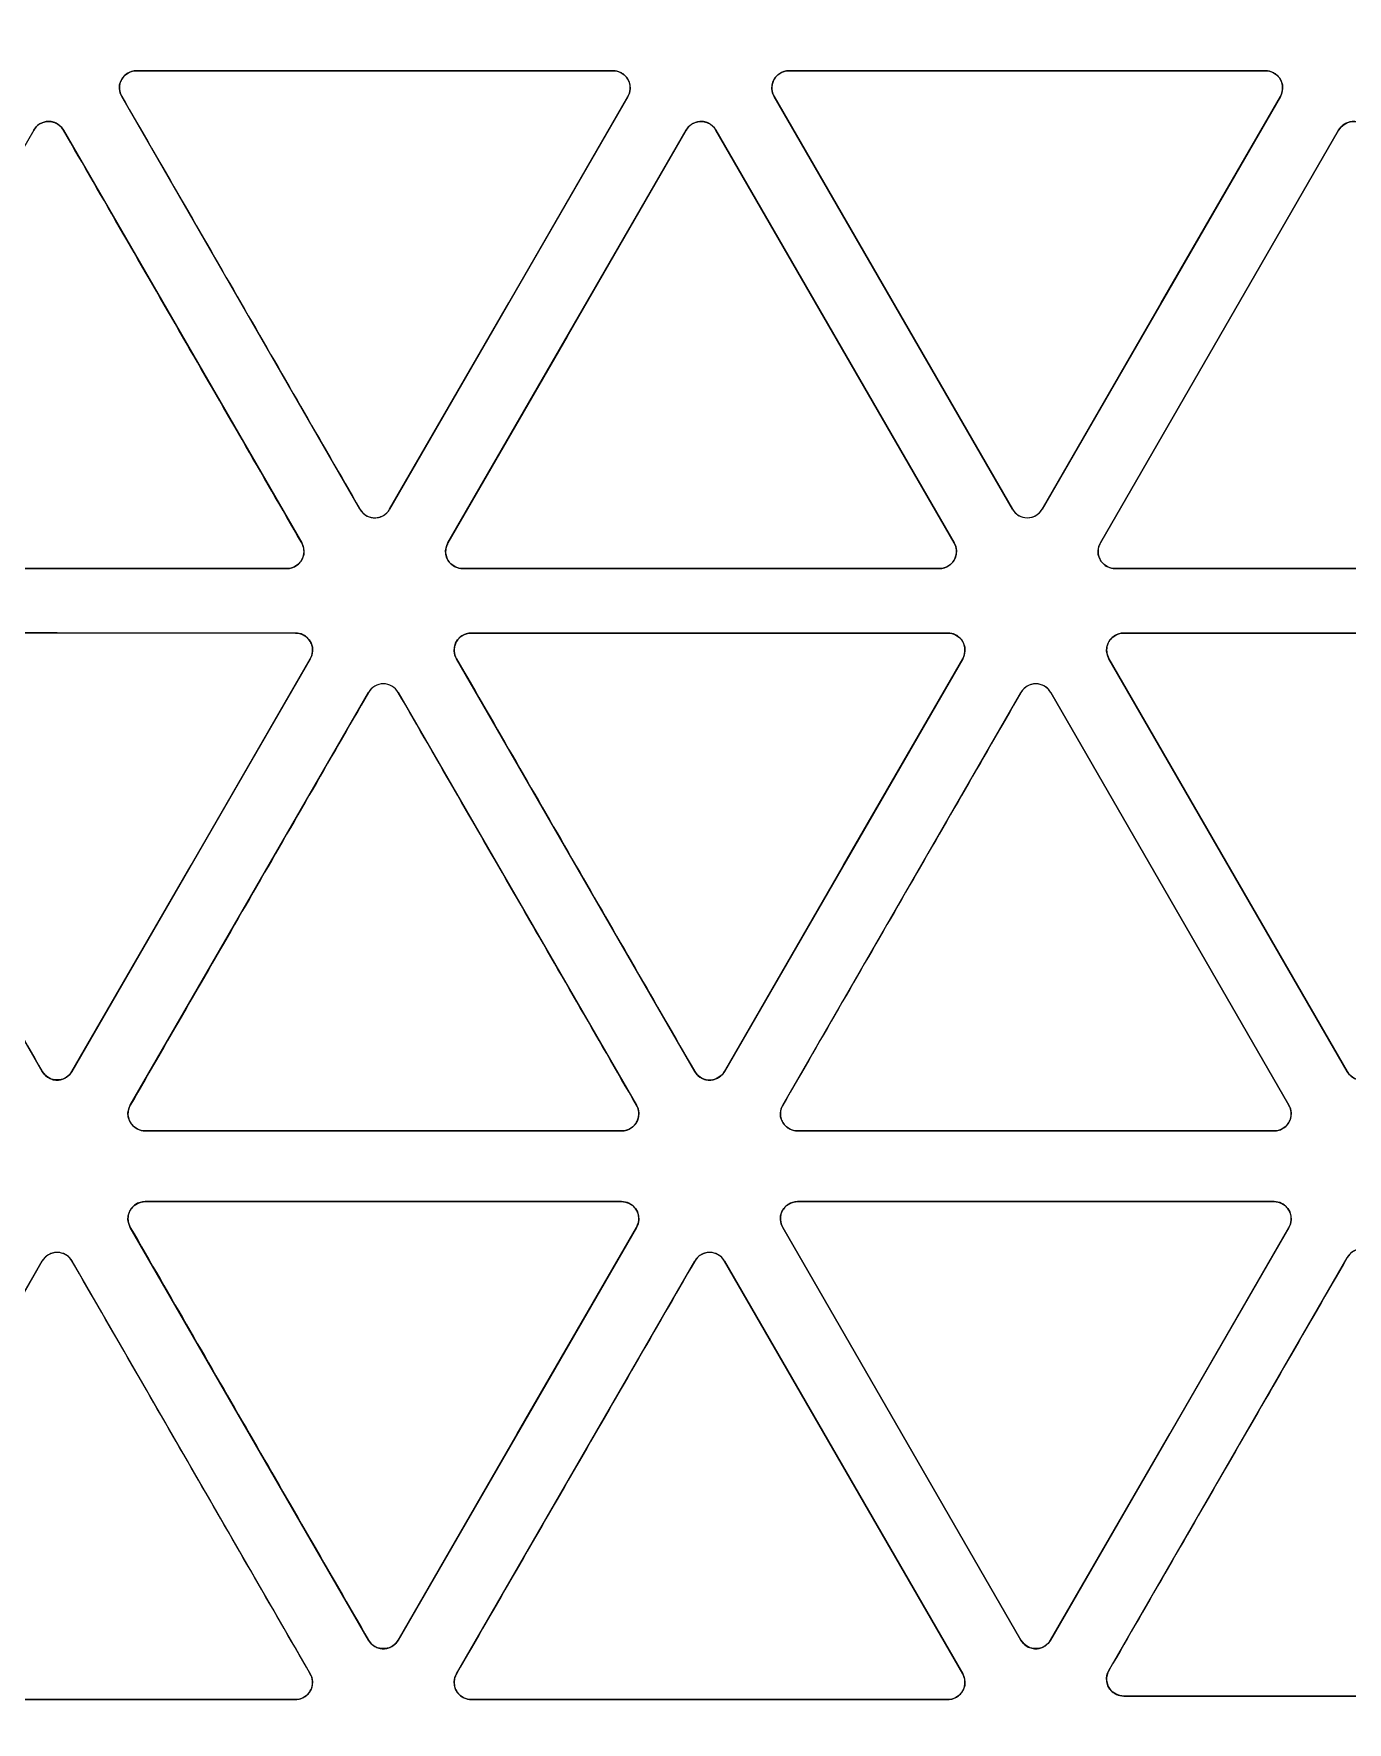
# Model space of a CAD drawing. Header units: millimetres. Extents: x 177 to 25619, y -4018 to 1995.
# Drawn here: x 3964 to 4040.3, y -2013.2 to -1915.1 of the extents above; entities that cross this region are included whole.
import ezdxf

# ---------------------------------------------------------------- set-up
doc = ezdxf.new("R2010")
doc.units = ezdxf.units.MM
doc.layers.add('A-ELEC-MECH-EQUIP', color=7, linetype='Continuous', lineweight=5)
doc.layers.add('CASSETTE UNIT 4.5 TR', color=7, linetype='Continuous', lineweight=9)

# ---------------------------------------------------------------- blocks, each defined once
blk = doc.blocks.new('CAN_MC-MCH_Cassette Indoor Unit2 - 2_0 TR-1113041-CONCOURSE LEVEL  VAC LAYOUT SHEET 2 OF 2')
at = {"layer": 'A-ELEC-MECH-EQUIP', "color": 6, "true_color": 0xff00ff}
for p, q in [((-169.844, 19.827), (-193.834, 33.678)), ((-193.834, 33.678), (-169.844, 19.827)), ((-158.83, 19.827), (-134.84, 33.678)), ((-195.328, 32.813), (-195.328, 5.114)), ((-195.328, 5.114), (-195.328, 32.813)), ((-133.346, 32.815), (-133.346, 5.113)), ((-129.602, 5.612), (-129.602, 33.314)), ((-169.844, 18.102), (-193.834, 4.251)), ((-134.84, 4.251), (-158.833, 18.103)), ((-158.833, 18.103), (-158.833, 18.103)), ((-104.115, 18.602), (-128.108, 4.75)), ((-104.115, 18.602), (-104.115, 18.602)), ((-126.152, 1.362), (-102.162, 15.212)), ((-191.878, 0.863), (-167.888, 14.713)), ((-166.393, 13.851), (-166.393, -13.852)), ((-162.281, 13.848), (-162.281, 0)), ((-162.281, -13.851), (-162.281, 13.848)), ((-162.281, 13.848), (-162.281, 13.848)), ((-160.786, 14.713), (-136.797, 0.863)), ((-100.668, 0), (-100.668, 14.347)), ((-100.668, 14.347), (-100.668, -13.352)), ((-100.668, 14.347), (-100.668, 14.347)), ((-162.281, 0), (-162.281, -13.851)), ((-167.888, -14.713), (-191.88, -0.861)), ((-191.88, -0.861), (-191.88, -0.861)), ((-166.393, -13.852), (-166.393, 0)), ((-136.797, -0.863), (-160.786, -14.713)), ((-102.162, -14.214), (-126.152, -0.364)), ((-100.668, -13.352), (-100.668, 0)), ((-128.108, -3.752), (-104.118, -17.603)), ((-193.834, -4.251), (-169.844, -18.102)), ((-158.83, -18.102), (-134.84, -4.251)), ((-129.602, -4.615), (-129.602, -32.317)), ((-129.602, -32.317), (-129.602, -4.615)), ((-195.328, -5.116), (-195.328, -32.815)), ((-195.328, -32.815), (-195.328, -5.116)), ((-195.328, -5.116), (-195.328, -5.116)), ((-133.346, -5.114), (-133.346, -32.816)), ((-128.108, -33.179), (-104.115, -19.327)), ((-104.115, -19.327), (-128.108, -33.179)), ((-104.115, -19.327), (-104.115, -19.327)), ((-193.834, -33.678), (-169.844, -19.827)), ((-169.844, -19.827), (-193.834, -33.678)), ((-134.84, -33.678), (-158.833, -19.826)), ((-158.833, -19.826), (-158.833, -19.826)), ((-167.888, -23.216), (-191.878, -37.066)), ((-191.878, -37.066), (-167.888, -23.216)), ((-160.786, -23.216), (-136.797, -37.066)), ((-102.162, -22.717), (-126.152, -36.567)), ((-126.152, -36.567), (-102.162, -22.717)), ((-166.393, -24.078), (-166.393, -51.781)), ((-162.281, -51.779), (-162.281, -24.081)), ((-162.281, -24.081), (-162.281, -24.081)), ((-100.668, -23.582), (-100.668, -51.281)), ((-100.668, -23.582), (-100.668, -23.582)), ((-167.888, -52.642), (-191.88, -38.79)), ((-191.88, -38.79), (-191.88, -38.79)), ((-160.786, -52.642), (-136.797, -38.792)), ((-136.797, -38.792), (-160.786, -52.642)), ((-102.162, -52.143), (-126.152, -38.293)), ((-193.634, -42.18), (-169.644, -56.031)), ((-134.84, -42.18), (-158.83, -56.031)), ((-158.83, -56.031), (-134.84, -42.18)), ((-128.108, -41.681), (-104.118, -55.532)), ((-195.128, -70.744), (-195.128, -43.045)), ((-195.128, -43.045), (-195.128, -43.045)), ((-133.346, -43.043), (-133.346, -70.745)), ((-129.602, -70.246), (-129.602, -42.544))]:
    blk.add_line(p, q, dxfattribs=at)
at = {"layer": 'A-ELEC-MECH-EQUIP', "color": 6, "true_color": 0xff00ff, "flags": 128}
for points in [[(-104.118, 20.326), (-116.114, 27.252), (-128.108, 34.177)], [(-133.346, 5.113), (-133.346, 18.964), (-133.346, 32.815)], [(-158.833, 18.103), (-159.019, 18.243), (-159.168, 18.42), (-159.272, 18.626), (-159.325, 18.851), (-159.325, 19.081), (-159.271, 19.305), (-159.167, 19.512), (-159.017, 19.689), (-158.83, 19.827)], [(-104.118, 20.326), (-103.931, 20.187), (-103.782, 20.01), (-103.677, 19.804), (-103.623, 19.58), (-103.623, 19.35), (-103.676, 19.125), (-103.78, 18.919), (-103.929, 18.741), (-104.115, 18.602)], [(-158.833, 18.103), (-146.837, 11.177), (-134.84, 4.251)], [(-167.888, 14.713), (-167.674, 14.806), (-167.445, 14.847), (-167.214, 14.834), (-166.993, 14.768), (-166.793, 14.653), (-166.625, 14.494), (-166.499, 14.3), (-166.42, 14.082), (-166.393, 13.851)], [(-162.281, 13.848), (-162.254, 14.08), (-162.176, 14.299), (-162.05, 14.493), (-161.882, 14.652), (-161.682, 14.768), (-161.461, 14.834), (-161.229, 14.847), (-161, 14.806), (-160.786, 14.713)], [(-102.162, 15.212), (-101.948, 15.305), (-101.719, 15.346), (-101.488, 15.333), (-101.266, 15.267), (-101.066, 15.151), (-100.899, 14.992), (-100.772, 14.798), (-100.694, 14.579), (-100.668, 14.347)], [(-166.393, 0), (-166.393, 6.925), (-166.393, 13.851)], [(-193.834, 4.251), (-194.048, 4.159), (-194.276, 4.118), (-194.507, 4.13), (-194.729, 4.196), (-194.928, 4.311), (-195.096, 4.47), (-195.223, 4.664), (-195.301, 4.882), (-195.328, 5.114)], [(-133.346, 5.113), (-133.373, 4.881), (-133.452, 4.663), (-133.578, 4.47), (-133.746, 4.311), (-133.946, 4.196), (-134.167, 4.13), (-134.398, 4.118), (-134.627, 4.159), (-134.84, 4.251)], [(-128.108, 4.75), (-128.322, 4.657), (-128.55, 4.616), (-128.781, 4.629), (-129.002, 4.695), (-129.202, 4.81), (-129.37, 4.968), (-129.497, 5.162), (-129.575, 5.38), (-129.602, 5.612)], [(-191.88, -0.861), (-192.067, -0.722), (-192.216, -0.544), (-192.32, -0.338), (-192.373, -0.114), (-192.372, 0.117), (-192.319, 0.341), (-192.214, 0.547), (-192.064, 0.724), (-191.878, 0.863)], [(-191.88, -0.861), (-179.884, -7.787), (-167.888, -14.713)], [(-126.152, -0.364), (-114.157, -7.289), (-102.162, -14.214)], [(-129.602, -4.615), (-129.576, -4.384), (-129.497, -4.165), (-129.37, -3.971), (-129.203, -3.813), (-129.003, -3.697), (-128.782, -3.631), (-128.55, -3.619), (-128.322, -3.66), (-128.108, -3.752)], [(-104.118, -17.603), (-116.113, -10.678), (-128.108, -3.752)], [(-195.328, -5.116), (-195.302, -4.885), (-195.223, -4.666), (-195.097, -4.472), (-194.929, -4.312), (-194.73, -4.197), (-194.508, -4.13), (-194.277, -4.118), (-194.048, -4.158), (-193.834, -4.251)], [(-134.84, -4.251), (-134.626, -4.159), (-134.398, -4.118), (-134.167, -4.13), (-133.945, -4.196), (-133.746, -4.311), (-133.578, -4.47), (-133.451, -4.664), (-133.373, -4.882), (-133.346, -5.114)], [(-133.346, -32.816), (-133.346, -18.965), (-133.346, -5.114)], [(-100.668, -13.352), (-100.694, -13.583), (-100.773, -13.802), (-100.9, -13.995), (-101.067, -14.154), (-101.267, -14.269), (-101.489, -14.335), (-101.72, -14.348), (-101.948, -14.307), (-102.162, -14.214)], [(-166.393, -13.852), (-166.42, -14.083), (-166.499, -14.301), (-166.626, -14.495), (-166.794, -14.653), (-166.993, -14.769), (-167.215, -14.834), (-167.446, -14.847), (-167.674, -14.806), (-167.888, -14.713)], [(-160.786, -14.713), (-161, -14.806), (-161.229, -14.847), (-161.46, -14.834), (-161.681, -14.768), (-161.881, -14.653), (-162.049, -14.494), (-162.175, -14.3), (-162.254, -14.082), (-162.281, -13.851)], [(-104.118, -17.603), (-103.931, -17.741), (-103.782, -17.919), (-103.677, -18.125), (-103.623, -18.349), (-103.623, -18.579), (-103.676, -18.804), (-103.78, -19.01), (-103.929, -19.188), (-104.115, -19.327)], [(-158.833, -19.826), (-159.019, -19.686), (-159.168, -19.509), (-159.272, -19.302), (-159.325, -19.078), (-159.325, -18.848), (-159.271, -18.623), (-159.167, -18.417), (-159.017, -18.24), (-158.83, -18.102)], [(-158.833, -19.826), (-146.836, -26.752), (-134.84, -33.678)], [(-167.888, -23.216), (-167.674, -23.123), (-167.445, -23.082), (-167.214, -23.095), (-166.993, -23.161), (-166.793, -23.276), (-166.625, -23.435), (-166.499, -23.628), (-166.42, -23.847), (-166.393, -24.078)], [(-162.281, -24.081), (-162.254, -23.849), (-162.176, -23.63), (-162.05, -23.436), (-161.882, -23.277), (-161.682, -23.161), (-161.461, -23.095), (-161.229, -23.082), (-161, -23.123), (-160.786, -23.216)], [(-102.162, -22.717), (-101.948, -22.624), (-101.719, -22.583), (-101.488, -22.596), (-101.266, -22.662), (-101.066, -22.778), (-100.899, -22.937), (-100.772, -23.131), (-100.694, -23.35), (-100.668, -23.582)], [(-166.393, -51.781), (-166.393, -37.929), (-166.393, -24.078)], [(-128.108, -33.179), (-128.322, -33.271), (-128.55, -33.312), (-128.781, -33.3), (-129.002, -33.234), (-129.202, -33.119), (-129.37, -32.96), (-129.497, -32.767), (-129.575, -32.549), (-129.602, -32.317)], [(-193.834, -33.678), (-194.048, -33.77), (-194.276, -33.811), (-194.507, -33.799), (-194.729, -33.733), (-194.928, -33.617), (-195.096, -33.459), (-195.223, -33.265), (-195.301, -33.046), (-195.328, -32.815)], [(-133.346, -32.816), (-133.373, -33.048), (-133.452, -33.266), (-133.578, -33.459), (-133.746, -33.618), (-133.946, -33.733), (-134.167, -33.799), (-134.398, -33.811), (-134.627, -33.77), (-134.84, -33.678)], [(-191.88, -38.79), (-192.067, -38.651), (-192.216, -38.473), (-192.32, -38.267), (-192.373, -38.043), (-192.372, -37.812), (-192.319, -37.588), (-192.214, -37.382), (-192.064, -37.205), (-191.878, -37.066)], [(-191.88, -38.79), (-179.884, -45.716), (-167.888, -52.642)], [(-126.152, -38.293), (-114.156, -45.219), (-102.162, -52.143)], [(-195.128, -43.045), (-195.102, -42.813), (-195.023, -42.595), (-194.897, -42.4), (-194.729, -42.241), (-194.53, -42.125), (-194.308, -42.059), (-194.077, -42.046), (-193.848, -42.087), (-193.634, -42.18)], [(-134.84, -42.18), (-134.626, -42.087), (-134.398, -42.046), (-134.167, -42.059), (-133.945, -42.125), (-133.746, -42.24), (-133.578, -42.399), (-133.451, -42.593), (-133.373, -42.811), (-133.346, -43.043)], [(-129.602, -42.544), (-129.576, -42.312), (-129.497, -42.094), (-129.37, -41.9), (-129.203, -41.742), (-129.003, -41.626), (-128.782, -41.56), (-128.55, -41.548), (-128.322, -41.589), (-128.108, -41.681)], [(-104.118, -55.532), (-116.112, -48.607), (-128.108, -41.681)], [(-133.346, -70.745), (-133.346, -56.893), (-133.346, -43.043)], [(-166.393, -51.781), (-166.42, -52.012), (-166.499, -52.23), (-166.626, -52.424), (-166.794, -52.582), (-166.993, -52.697), (-167.215, -52.763), (-167.446, -52.776), (-167.674, -52.735), (-167.888, -52.642)], [(-160.786, -52.642), (-161, -52.735), (-161.229, -52.776), (-161.46, -52.763), (-161.681, -52.697), (-161.881, -52.582), (-162.049, -52.423), (-162.175, -52.229), (-162.254, -52.011), (-162.281, -51.779)], [(-100.668, -51.281), (-100.694, -51.512), (-100.773, -51.73), (-100.9, -51.924), (-101.067, -52.083), (-101.267, -52.198), (-101.489, -52.264), (-101.72, -52.277), (-101.948, -52.236), (-102.162, -52.143)], [(-104.118, -55.532), (-103.931, -55.67), (-103.782, -55.847), (-103.677, -56.054), (-103.623, -56.278), (-103.623, -56.508), (-103.676, -56.732), (-103.78, -56.939), (-103.929, -57.116), (-104.115, -57.256)], [(-158.833, -57.755), (-159.019, -57.615), (-159.168, -57.438), (-159.272, -57.231), (-159.325, -57.007), (-159.325, -56.777), (-159.271, -56.552), (-159.167, -56.346), (-159.017, -56.169), (-158.83, -56.031)]]:
    blk.add_lwpolyline(points, dxfattribs=at)
at = {"layer": 'A-ELEC-MECH-EQUIP', "color": 6, "true_color": 0xff00ff}
for centre, radius, start, end in [((0, 0), 433.503, 360, 180), ((0, 0), 412.75, 0, 180), ((0, 0), 396.14, 360, 180), ((0, 0), 395.965, 360, 180), ((0, 0), 395.572, 360, 180), ((0, 0), 394.391, 360, 180), ((0, 0), 372.706, 0, 180), ((0, 0), 372.199, 360, 180), ((0, 0), 361.627, 0, 180), ((-170.342, 18.964), 0.996, 300, 60), ((-125.654, 0.499), 0.996, 120, 240), ((0, 0), 433.503, 180, 360), ((0, 0), 412.75, 180, 0), ((0, 0), 396.14, 180, 360), ((0, 0), 395.965, 180, 360), ((0, 0), 395.572, 180, 360), ((0, 0), 394.391, 180, 360), ((0, 0), 372.706, 180, 0), ((0, 0), 372.199, 180, 360), ((0, 0), 361.627, 180, 0), ((-137.295, 0), 0.996, 300, 60), ((-170.342, -18.964), 0.996, 300, 60), ((-137.295, -37.929), 0.996, 300, 60), ((-125.654, -37.43), 0.996, 120, 240), ((-170.142, -56.893), 0.996, 300, 60)]:
    blk.add_arc(centre, radius, start, end, dxfattribs=at)
for points in [[(-134.84, 33.678), (-138.838, 31.369), (-146.835, 26.753), (-154.832, 22.136), (-158.83, 19.827)], [(-129.602, 33.314), (-129.602, 28.697), (-129.602, 19.462), (-129.602, 10.228), (-129.602, 5.612)], [(-193.834, 4.251), (-189.836, 6.559), (-181.839, 11.176), (-173.843, 15.793), (-169.844, 18.102)], [(-128.108, 4.75), (-124.109, 7.059), (-116.111, 11.676), (-108.114, 16.294), (-104.115, 18.602)], [(-102.162, 15.212), (-106.16, 12.904), (-114.156, 8.287), (-122.153, 3.67), (-126.152, 1.362)], [(-167.888, 14.713), (-171.886, 12.405), (-179.883, 7.788), (-187.88, 3.171), (-191.878, 0.863)], [(-136.797, 0.863), (-140.795, 3.171), (-148.792, 7.788), (-156.788, 12.405), (-160.786, 14.713)], [(-191.878, 0.863), (-191.954, 0.818), (-192.092, 0.713), (-192.254, 0.505), (-192.356, 0.261), (-192.379, 0.089), (-192.379, 0)], [(-192.379, 0), (-192.379, -0.089), (-192.356, -0.26), (-192.255, -0.503), (-192.093, -0.712), (-191.957, -0.816), (-191.88, -0.861)], [(-136.797, -0.863), (-136.646, -0.776), (-136.392, -0.522), (-136.298, -0.174), (-136.298, 0)], [(-126.516, 0), (-126.472, -0.075), (-126.365, -0.214), (-126.227, -0.321), (-126.152, -0.364)], [(-160.786, -14.713), (-156.788, -12.405), (-148.792, -7.788), (-140.795, -3.171), (-136.797, -0.863)], [(-169.844, -18.102), (-173.843, -15.793), (-181.839, -11.176), (-189.836, -6.559), (-193.834, -4.251)], [(-134.84, -4.251), (-138.839, -6.56), (-146.836, -11.177), (-154.832, -15.793), (-158.83, -18.102)], [(-136.797, -37.066), (-140.795, -34.758), (-148.791, -30.141), (-156.788, -25.524), (-160.786, -23.216)], [(-162.281, -24.081), (-162.281, -28.697), (-162.281, -37.93), (-162.281, -47.163), (-162.281, -51.779)], [(-100.668, -51.281), (-100.668, -46.663), (-100.668, -37.429), (-100.668, -28.197), (-100.668, -23.582)], [(-169.644, -56.031), (-173.642, -53.722), (-181.639, -49.105), (-189.636, -44.488), (-193.634, -42.18)], [(-195.128, -43.045), (-195.128, -47.662), (-195.128, -56.895), (-195.128, -66.127), (-195.128, -70.744)], [(-129.602, -42.544), (-129.602, -47.16), (-129.602, -56.394), (-129.602, -65.629), (-129.602, -70.246)]]:
    blk.add_open_spline(points, degree=3, dxfattribs=at)
for points, knots in [([(-169.844, 18.102), (-169.715, 18.176), (-169.491, 18.383), (-169.342, 18.763), (-169.342, 19.115), (-169.431, 19.403), (-169.601, 19.652), (-169.758, 19.778), (-169.844, 19.827)], [-1, -1, -1, -1, -0.785714, -0.571429, -0.428571, -0.285714, -0.142857, 0, 0, 0, 0]), ([(-158.83, 19.827), (-159.006, 19.725), (-159.214, 19.502), (-159.335, 19.117), (-159.336, 18.841), (-159.271, 18.599), (-159.129, 18.334), (-158.965, 18.181), (-158.833, 18.103)], [0, 0, 0, 0, 0.285714, 0.428571, 0.571429, 0.678571, 0.785714, 1, 1, 1, 1]), ([(-104.115, 18.602), (-103.939, 18.706), (-103.732, 18.929), (-103.612, 19.315), (-103.613, 19.591), (-103.679, 19.833), (-103.822, 20.097), (-103.986, 20.249), (-104.118, 20.326)], [0, 0, 0, 0, 0.285714, 0.428571, 0.571429, 0.678571, 0.785714, 1, 1, 1, 1]), ([(-166.393, 13.851), (-166.394, 14.055), (-166.483, 14.346), (-166.757, 14.644), (-166.996, 14.783), (-167.239, 14.847), (-167.54, 14.856), (-167.754, 14.79), (-167.888, 14.713)], [0, 0, 0, 0, 0.285714, 0.428571, 0.571429, 0.678571, 0.785714, 1, 1, 1, 1]), ([(-160.786, 14.713), (-160.875, 14.764), (-161.058, 14.837), (-161.361, 14.862), (-161.656, 14.795), (-161.896, 14.657), (-162.073, 14.478), (-162.231, 14.222), (-162.28, 14.002), (-162.281, 13.848)], [0, 0, 0, 0, 0.142857, 0.285714, 0.428571, 0.571429, 0.678571, 0.785714, 1, 1, 1, 1]), ([(-100.668, 14.347), (-100.668, 14.552), (-100.757, 14.843), (-101.03, 15.142), (-101.269, 15.281), (-101.513, 15.345), (-101.813, 15.355), (-102.028, 15.289), (-102.162, 15.212)], [0, 0, 0, 0, 0.285714, 0.428571, 0.571429, 0.678571, 0.785714, 1, 1, 1, 1]), ([(-195.328, 5.114), (-195.328, 5.011), (-195.299, 4.816), (-195.169, 4.542), (-194.964, 4.32), (-194.724, 4.181), (-194.481, 4.118), (-194.181, 4.109), (-193.967, 4.175), (-193.834, 4.251)], [0, 0, 0, 0, 0.142857, 0.285714, 0.428571, 0.571429, 0.678571, 0.785714, 1, 1, 1, 1]), ([(-134.84, 4.251), (-134.663, 4.15), (-134.366, 4.081), (-133.972, 4.169), (-133.732, 4.307), (-133.555, 4.485), (-133.397, 4.74), (-133.347, 4.959), (-133.346, 5.113)], [0, 0, 0, 0, 0.285714, 0.428571, 0.571429, 0.678571, 0.785714, 1, 1, 1, 1]), ([(-129.602, 5.612), (-129.601, 5.407), (-129.512, 5.116), (-129.238, 4.819), (-128.999, 4.681), (-128.756, 4.617), (-128.456, 4.607), (-128.242, 4.674), (-128.108, 4.75)], [0, 0, 0, 0, 0.285714, 0.428571, 0.571429, 0.678571, 0.785714, 1, 1, 1, 1]), ([(-126.152, 1.362), (-126.287, 1.283), (-126.521, 1.062), (-126.664, 0.657), (-126.644, 0.288), (-126.568, 0.09), (-126.516, 0)], [-1, -1, -1, -1, -0.7, -0.4, -0.2, 0, 0, 0, 0]), ([(-136.298, 0), (-136.298, 0.174), (-136.369, 0.435), (-136.582, 0.713), (-136.721, 0.819), (-136.797, 0.863)], [-1, -1, -1, -1, -0.5, -0.25, 0, 0, 0, 0]), ([(-128.108, -3.752), (-128.197, -3.702), (-128.379, -3.629), (-128.682, -3.604), (-128.977, -3.67), (-129.217, -3.808), (-129.394, -3.987), (-129.552, -4.242), (-129.602, -4.461), (-129.602, -4.615)], [0, 0, 0, 0, 0.142857, 0.285714, 0.428571, 0.571429, 0.678571, 0.785714, 1, 1, 1, 1]), ([(-193.834, -4.251), (-193.923, -4.2), (-194.105, -4.128), (-194.408, -4.103), (-194.703, -4.169), (-194.943, -4.308), (-195.12, -4.487), (-195.278, -4.743), (-195.328, -4.962), (-195.328, -5.116)], [0, 0, 0, 0, 0.142857, 0.285714, 0.428571, 0.571429, 0.678571, 0.785714, 1, 1, 1, 1]), ([(-133.346, -5.114), (-133.347, -4.91), (-133.436, -4.618), (-133.709, -4.32), (-133.949, -4.182), (-134.192, -4.118), (-134.492, -4.109), (-134.707, -4.175), (-134.84, -4.251)], [0, 0, 0, 0, 0.285714, 0.428571, 0.571429, 0.678571, 0.785714, 1, 1, 1, 1]), ([(-102.162, -14.214), (-101.985, -14.316), (-101.688, -14.384), (-101.293, -14.297), (-101.054, -14.158), (-100.876, -13.98), (-100.718, -13.724), (-100.668, -13.505), (-100.668, -13.352)], [0, 0, 0, 0, 0.285714, 0.428571, 0.571429, 0.678571, 0.785714, 1, 1, 1, 1]), ([(-167.888, -14.713), (-167.71, -14.815), (-167.414, -14.883), (-167.019, -14.796), (-166.78, -14.658), (-166.603, -14.48), (-166.444, -14.224), (-166.394, -14.006), (-166.393, -13.852)], [0, 0, 0, 0, 0.285714, 0.428571, 0.571429, 0.678571, 0.785714, 1, 1, 1, 1]), ([(-162.281, -13.851), (-162.28, -13.953), (-162.252, -14.148), (-162.121, -14.423), (-161.917, -14.645), (-161.677, -14.783), (-161.434, -14.847), (-161.134, -14.856), (-160.919, -14.789), (-160.786, -14.713)], [0, 0, 0, 0, 0.142857, 0.285714, 0.428571, 0.571429, 0.678571, 0.785714, 1, 1, 1, 1]), ([(-104.115, -19.327), (-103.939, -19.223), (-103.732, -19), (-103.612, -18.614), (-103.613, -18.338), (-103.679, -18.096), (-103.822, -17.832), (-103.986, -17.68), (-104.118, -17.603)], [0, 0, 0, 0, 0.285714, 0.428571, 0.571429, 0.678571, 0.785714, 1, 1, 1, 1]), ([(-169.844, -19.827), (-169.715, -19.753), (-169.491, -19.546), (-169.342, -19.166), (-169.342, -18.814), (-169.431, -18.526), (-169.601, -18.277), (-169.758, -18.151), (-169.844, -18.102)], [-1, -1, -1, -1, -0.785714, -0.571429, -0.428571, -0.285714, -0.142857, 0, 0, 0, 0]), ([(-158.83, -18.102), (-159.006, -18.204), (-159.214, -18.427), (-159.335, -18.812), (-159.336, -19.088), (-159.271, -19.33), (-159.129, -19.595), (-158.965, -19.748), (-158.833, -19.826)], [0, 0, 0, 0, 0.285714, 0.428571, 0.571429, 0.678571, 0.785714, 1, 1, 1, 1]), ([(-166.393, -24.078), (-166.394, -23.874), (-166.483, -23.583), (-166.757, -23.285), (-166.996, -23.146), (-167.239, -23.082), (-167.54, -23.073), (-167.754, -23.139), (-167.888, -23.216)], [0, 0, 0, 0, 0.285714, 0.428571, 0.571429, 0.678571, 0.785714, 1, 1, 1, 1]), ([(-160.786, -23.216), (-160.875, -23.165), (-161.058, -23.092), (-161.361, -23.067), (-161.656, -23.134), (-161.896, -23.272), (-162.073, -23.451), (-162.231, -23.707), (-162.28, -23.927), (-162.281, -24.081)], [0, 0, 0, 0, 0.142857, 0.285714, 0.428571, 0.571429, 0.678571, 0.785714, 1, 1, 1, 1]), ([(-100.668, -23.582), (-100.668, -23.377), (-100.757, -23.086), (-101.03, -22.787), (-101.269, -22.648), (-101.513, -22.583), (-101.813, -22.574), (-102.028, -22.64), (-102.162, -22.717)], [0, 0, 0, 0, 0.285714, 0.428571, 0.571429, 0.678571, 0.785714, 1, 1, 1, 1]), ([(-129.602, -32.317), (-129.601, -32.521), (-129.512, -32.813), (-129.238, -33.11), (-128.999, -33.248), (-128.756, -33.312), (-128.456, -33.321), (-128.242, -33.255), (-128.108, -33.179)], [0, 0, 0, 0, 0.285714, 0.428571, 0.571429, 0.678571, 0.785714, 1, 1, 1, 1]), ([(-195.328, -32.815), (-195.328, -32.917), (-195.299, -33.113), (-195.169, -33.387), (-194.964, -33.609), (-194.724, -33.748), (-194.481, -33.811), (-194.181, -33.82), (-193.967, -33.754), (-193.834, -33.678)], [0, 0, 0, 0, 0.142857, 0.285714, 0.428571, 0.571429, 0.678571, 0.785714, 1, 1, 1, 1]), ([(-134.84, -33.678), (-134.663, -33.779), (-134.366, -33.848), (-133.972, -33.76), (-133.732, -33.622), (-133.555, -33.444), (-133.397, -33.189), (-133.347, -32.97), (-133.346, -32.816)], [0, 0, 0, 0, 0.285714, 0.428571, 0.571429, 0.678571, 0.785714, 1, 1, 1, 1]), ([(-191.878, -37.066), (-192.053, -37.169), (-192.261, -37.391), (-192.383, -37.776), (-192.383, -38.052), (-192.318, -38.295), (-192.177, -38.559), (-192.012, -38.712), (-191.88, -38.79)], [0, 0, 0, 0, 0.285714, 0.428571, 0.571429, 0.678571, 0.785714, 1, 1, 1, 1]), ([(-136.797, -38.792), (-136.668, -38.717), (-136.444, -38.51), (-136.257, -38.036), (-136.342, -37.47), (-136.624, -37.166), (-136.797, -37.066)], [-1, -1, -1, -1, -0.785714, -0.571429, -0.285714, 0, 0, 0, 0]), ([(-126.152, -36.567), (-126.28, -36.642), (-126.504, -36.849), (-126.691, -37.323), (-126.607, -37.889), (-126.324, -38.193), (-126.152, -38.293)], [-1, -1, -1, -1, -0.785714, -0.571429, -0.285714, 0, 0, 0, 0]), ([(-193.634, -42.18), (-193.723, -42.129), (-193.906, -42.057), (-194.209, -42.032), (-194.503, -42.098), (-194.743, -42.237), (-194.92, -42.416), (-195.078, -42.672), (-195.128, -42.891), (-195.128, -43.045)], [0, 0, 0, 0, 0.142857, 0.285714, 0.428571, 0.571429, 0.678571, 0.785714, 1, 1, 1, 1]), ([(-133.346, -43.043), (-133.347, -42.838), (-133.436, -42.547), (-133.709, -42.249), (-133.949, -42.111), (-134.192, -42.047), (-134.492, -42.037), (-134.707, -42.104), (-134.84, -42.18)], [0, 0, 0, 0, 0.285714, 0.428571, 0.571429, 0.678571, 0.785714, 1, 1, 1, 1]), ([(-128.108, -41.681), (-128.197, -41.631), (-128.379, -41.558), (-128.682, -41.533), (-128.977, -41.599), (-129.217, -41.737), (-129.394, -41.916), (-129.552, -42.171), (-129.602, -42.39), (-129.602, -42.544)], [0, 0, 0, 0, 0.142857, 0.285714, 0.428571, 0.571429, 0.678571, 0.785714, 1, 1, 1, 1]), ([(-167.888, -52.642), (-167.71, -52.744), (-167.414, -52.812), (-167.019, -52.725), (-166.78, -52.587), (-166.603, -52.409), (-166.444, -52.153), (-166.394, -51.934), (-166.393, -51.781)], [0, 0, 0, 0, 0.285714, 0.428571, 0.571429, 0.678571, 0.785714, 1, 1, 1, 1]), ([(-162.281, -51.779), (-162.28, -51.882), (-162.252, -52.077), (-162.121, -52.352), (-161.917, -52.574), (-161.677, -52.712), (-161.434, -52.776), (-161.133, -52.785), (-160.919, -52.718), (-160.786, -52.642)], [0, 0, 0, 0, 0.142857, 0.285714, 0.428571, 0.571429, 0.678571, 0.785714, 1, 1, 1, 1]), ([(-102.162, -52.143), (-101.985, -52.245), (-101.688, -52.313), (-101.293, -52.226), (-101.054, -52.087), (-100.876, -51.909), (-100.718, -51.653), (-100.668, -51.434), (-100.668, -51.281)], [0, 0, 0, 0, 0.285714, 0.428571, 0.571429, 0.678571, 0.785714, 1, 1, 1, 1]), ([(-104.115, -57.256), (-103.939, -57.152), (-103.732, -56.929), (-103.612, -56.543), (-103.613, -56.267), (-103.679, -56.025), (-103.822, -55.761), (-103.986, -55.609), (-104.118, -55.532)], [0, 0, 0, 0, 0.285714, 0.428571, 0.571429, 0.678571, 0.785714, 1, 1, 1, 1]), ([(-169.644, -57.756), (-169.515, -57.682), (-169.291, -57.475), (-169.104, -57), (-169.189, -56.435), (-169.472, -56.13), (-169.644, -56.031)], [-1, -1, -1, -1, -0.785714, -0.571429, -0.285714, 0, 0, 0, 0]), ([(-158.83, -56.031), (-158.918, -56.082), (-159.072, -56.204), (-159.245, -56.453), (-159.335, -56.74), (-159.336, -57.017), (-159.271, -57.259), (-159.129, -57.524), (-158.965, -57.677), (-158.833, -57.755)], [0, 0, 0, 0, 0.142857, 0.285714, 0.428571, 0.571429, 0.678571, 0.785714, 1, 1, 1, 1])]:
    blk.add_open_spline(points, degree=3, knots=knots, dxfattribs=at)

msp = doc.modelspace()

# ---------------------------------------------------------------- block references
at = {"layer": 'CASSETTE UNIT 4.5 TR', "color": 6, "true_color": 0xff00ff, "rotation": 89.99855954599118}
msp.add_blockref('CAN_MC-MCH_Cassette Indoor Unit2 - 2_0 TR-1113041-CONCOURSE LEVEL  VAC LAYOUT SHEET 2 OF 2', (3984.31, -1816.567), dxfattribs=at)

doc.saveas('drawing.dxf')
